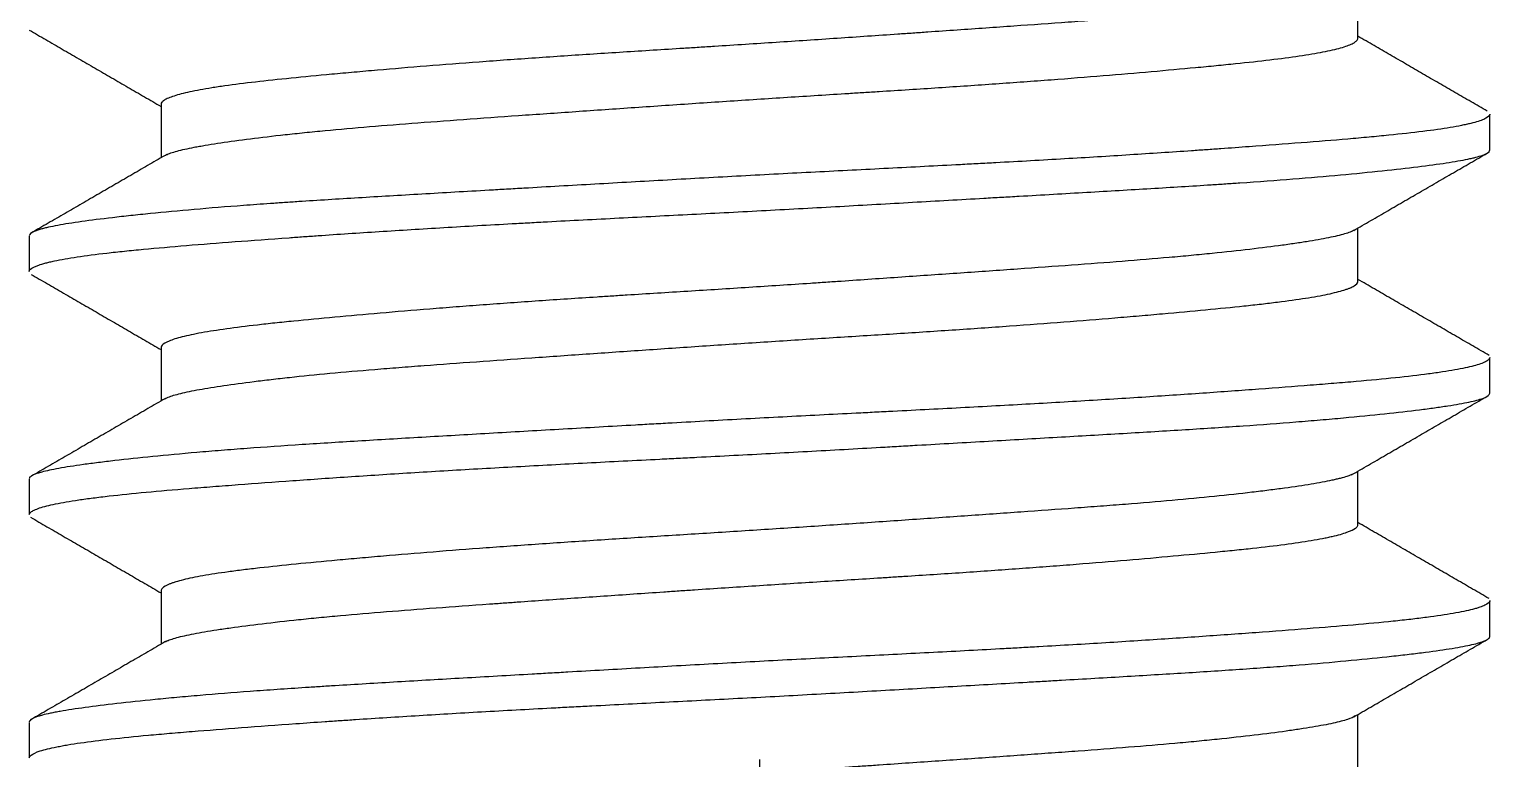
# Model space of a CAD drawing. Extents: x 0 to 1128, y 0 to 827.
# Drawn here: x 707.6 to 713.6, y 205.45 to 208.45 of the extents above; entities that cross this region are included whole.
import ezdxf

# ---------------------------------------------------------------- set-up
doc = ezdxf.new("R2010")
doc.units = 0
doc.header["$LTSCALE"] = 10
doc.header["$MEASUREMENT"] = 0
doc.linetypes.add('CENTER', pattern=[2, 1.25, -0.25, 0.25, -0.25])
doc.layers.add('1', color=7, linetype='CONTINUOUS')

msp = doc.modelspace()

# ---------------------------------------------------------------- linework, layer by layer
at = {"layer": '1', "color": 1, "linetype": 'CENTER', "lineweight": -3, "ltscale": 3}
msp.add_line((710.6018, 430.4493), (710.6018, 195.1403), dxfattribs=at)
at = {"layer": '1', "color": 7, "linetype": 'Continuous', "lineweight": -3}
for p, q in [((713.0603, 208.4152), (713.0603, 208.635)), ((708.1433, 208.1443), (708.1433, 207.9241)), ((713.6018, 207.9571), (713.6018, 208.1024)), ((713.0603, 207.4149), (713.0603, 207.6351)), ((707.6018, 207.6021), (707.6018, 207.4569)), ((708.1433, 207.1436), (708.1433, 206.9241)), ((713.6018, 206.9562), (713.6018, 207.1026)), ((707.6018, 206.6026), (707.6018, 206.4569)), ((713.0603, 206.4156), (713.0603, 206.6354)), ((708.1433, 206.1443), (708.1433, 205.924)), ((713.6018, 205.9571), (713.6018, 206.1021)), ((713.0603, 205.4149), (713.0603, 205.6351)), ((707.6018, 205.6024), (707.6018, 205.4564))]:
    msp.add_line(p, q, dxfattribs=at)
for points, knots in [([(713.0473, 208.6275), (713.0387, 208.6222), (713.0258, 208.6171), (712.9916, 208.6066), (712.9702, 208.6014), (712.9314, 208.5933), (712.9175, 208.5907), (712.8877, 208.5853), (712.8718, 208.5826), (712.8213, 208.5744), (712.7463, 208.5634), (712.6449, 208.5507), (712.5824, 208.5436), (712.557, 208.5407), (712.544, 208.5393), (712.5045, 208.535), (712.4774, 208.5322), (712.394, 208.5238), (712.3354, 208.5183), (712.2123, 208.5076), (712.1479, 208.5023), (712.0467, 208.4945), (712.0123, 208.4918), (711.9594, 208.4878), (711.9416, 208.4865), (711.9058, 208.4839), (711.8878, 208.4825), (711.7971, 208.4759), (711.6486, 208.4653), (711.4931, 208.4544), (711.374, 208.4461), (711.3138, 208.4419), (711.2525, 208.4376), (711.2115, 208.4348), (711.1909, 208.4334), (711.0875, 208.4262), (710.9215, 208.4148), (710.7542, 208.4035), (710.5862, 208.3925), (710.5019, 208.3871), (710.3961, 208.3804), (710.3749, 208.3791), (710.3326, 208.3764), (710.2694, 208.3725), (710.2068, 208.3685), (710.0824, 208.3607), (709.9188, 208.3503), (709.7598, 208.3397), (709.6422, 208.3315), (709.6033, 208.3288), (709.5261, 208.3233), (709.4882, 208.3205), (709.3762, 208.3121), (709.2319, 208.3009), (709.0973, 208.2896), (709, 208.2812), (708.9682, 208.2784), (708.9058, 208.2728), (708.8751, 208.27), (708.7861, 208.2618), (708.6746, 208.2512), (708.5281, 208.2355), (708.4443, 208.2249), (708.3869, 208.2168), (708.3688, 208.2141), (708.3347, 208.2087), (708.3188, 208.2059), (708.2739, 208.1977), (708.2224, 208.1865), (708.1829, 208.1737), (708.1676, 208.1666), (708.162, 208.1637), (708.1594, 208.1623), (708.1527, 208.158), (708.1493, 208.1552), (708.1447, 208.1495), (708.1435, 208.1468), (708.1433, 208.144)], [0, 0, 0, 0, 0.033894, 0.033894, 0.067787, 0.067787, 0.084734, 0.084734, 0.101681, 0.101681, 0.135575, 0.169469, 0.177942, 0.177942, 0.186416, 0.186416, 0.203362, 0.203362, 0.237256, 0.237256, 0.27115, 0.27115, 0.288097, 0.288097, 0.29657, 0.29657, 0.305044, 0.305044, 0.338937, 0.372831, 0.372831, 0.389778, 0.398251, 0.398251, 0.406725, 0.406725, 0.440618, 0.474512, 0.474512, 0.508406, 0.508406, 0.516879, 0.516879, 0.525353, 0.5423, 0.5423, 0.576193, 0.610087, 0.610087, 0.627034, 0.627034, 0.643981, 0.643981, 0.677875, 0.711768, 0.711768, 0.728715, 0.728715, 0.745662, 0.745662, 0.779556, 0.81345, 0.847343, 0.847343, 0.86429, 0.86429, 0.881237, 0.881237, 0.915131, 0.949024, 0.957498, 0.957498, 0.965971, 0.965971, 0.982918, 0.982918, 1, 1, 1, 1]), ([(708.1609, 207.9343), (708.162, 207.9348), (708.1631, 207.9354), (708.1751, 207.9412), (708.2054, 207.9515), (708.2582, 207.9633), (708.2942, 207.97), (708.3092, 207.9727), (708.3169, 207.9741), (708.3409, 207.9781), (708.3578, 207.9809), (708.4114, 207.9891), (708.4903, 208.0001), (708.5837, 208.0114), (708.6593, 208.0199), (708.6854, 208.0227), (708.7395, 208.0283), (708.7676, 208.0312), (708.8536, 208.0395), (708.9137, 208.0449), (709.0394, 208.0555), (709.1705, 208.066), (709.3124, 208.0764), (709.46, 208.0871), (709.5353, 208.0925), (709.6889, 208.1033), (709.8453, 208.1142), (710.0076, 208.1255), (710.1315, 208.134), (710.1733, 208.1369), (710.2569, 208.1426), (710.2986, 208.1455), (710.424, 208.1539), (710.5076, 208.1595), (710.675, 208.1704), (710.7587, 208.1757), (710.8844, 208.1836), (710.9263, 208.1862), (710.9892, 208.1902), (711.0102, 208.1915), (711.0518, 208.1941), (711.0726, 208.1954), (711.1759, 208.202), (711.3385, 208.2124), (711.4955, 208.223), (711.6112, 208.2312), (711.6685, 208.2353), (711.725, 208.2394), (711.7625, 208.2422), (711.7812, 208.2436), (711.8736, 208.2506), (712.0161, 208.2619), (712.1481, 208.2731), (712.2747, 208.2843), (712.3354, 208.2898), (712.4078, 208.2966), (712.4222, 208.2979), (712.4504, 208.3006), (712.492, 208.3046), (712.5316, 208.3086), (712.608, 208.3164), (712.7025, 208.3268), (712.7827, 208.3374), (712.8373, 208.3455), (712.8546, 208.3482), (712.8873, 208.3537), (712.9025, 208.3565), (712.9451, 208.3648), (712.9933, 208.3759), (713.025, 208.3872), (713.0425, 208.3958), (713.0472, 208.3986), (713.0546, 208.4043), (713.0572, 208.4071), (713.06, 208.4121), (713.0605, 208.4143), (713.0603, 208.4165)], [0, 0, 0, 0, 0.003525, 0.003525, 0.037418, 0.071312, 0.079786, 0.079786, 0.088259, 0.088259, 0.105206, 0.105206, 0.139099, 0.172993, 0.172993, 0.18994, 0.18994, 0.206887, 0.206887, 0.240781, 0.240781, 0.274674, 0.308568, 0.308568, 0.342462, 0.342462, 0.376355, 0.410249, 0.410249, 0.427196, 0.427196, 0.444143, 0.444143, 0.478036, 0.478036, 0.51193, 0.51193, 0.528877, 0.528877, 0.53735, 0.53735, 0.545824, 0.545824, 0.579717, 0.613611, 0.613611, 0.630558, 0.639031, 0.639031, 0.647505, 0.647505, 0.681398, 0.715292, 0.715292, 0.749186, 0.749186, 0.757659, 0.757659, 0.766133, 0.783079, 0.783079, 0.816973, 0.850867, 0.850867, 0.867814, 0.867814, 0.884761, 0.884761, 0.918654, 0.952548, 0.952548, 0.969495, 0.969495, 0.986442, 0.986442, 1, 1, 1, 1]), ([(713.6018, 208.1033), (713.6019, 208.1018), (713.6015, 208.1002), (713.5981, 208.0933), (713.5826, 208.0821), (713.5468, 208.0708), (713.5179, 208.0637), (713.5118, 208.0623), (713.4989, 208.0595), (713.4788, 208.0552), (713.4559, 208.0511), (713.4067, 208.0428), (713.3317, 208.0321), (713.2382, 208.0217), (713.1609, 208.0139), (713.134, 208.0113), (713.0777, 208.0061), (713.0486, 208.0035), (712.9584, 207.9958), (712.8945, 207.9907), (712.7593, 207.9803), (712.688, 207.9749), (712.5755, 207.9666), (712.5178, 207.9625), (712.458, 207.9582), (712.4176, 207.9554), (712.3972, 207.954), (712.2945, 207.9469), (712.1253, 207.9357), (711.8574, 207.9193), (711.6693, 207.9087), (711.5488, 207.9021), (711.5245, 207.9008), (711.4758, 207.8982), (711.4026, 207.8943), (711.329, 207.8905), (711.1812, 207.8828), (710.9827, 207.8727), (710.7813, 207.8624), (710.6291, 207.8545), (710.5783, 207.8518), (710.4761, 207.8463), (710.4252, 207.8435), (710.2735, 207.8351), (710.0731, 207.8238), (709.8767, 207.8126), (709.7309, 207.8042), (709.6583, 207.8), (709.5863, 207.7959), (709.5385, 207.7932), (709.5146, 207.7918), (709.3962, 207.785), (709.2121, 207.7743), (708.9514, 207.759), (708.788, 207.7488), (708.6891, 207.7423), (708.6695, 207.741), (708.6307, 207.7383), (708.5733, 207.7344), (708.5182, 207.7304), (708.4108, 207.7224), (708.2755, 207.7113), (708.1557, 207.7001), (708.0717, 207.6917), (708.0448, 207.6889), (707.9928, 207.6833), (707.968, 207.6805), (707.8974, 207.6722), (707.8128, 207.6615), (707.7473, 207.6511), (707.7052, 207.6434), (707.686, 207.6395), (707.6696, 207.6357), (707.6592, 207.6331), (707.6543, 207.6318), (707.6316, 207.6254), (707.6187, 207.6203), (707.6049, 207.6112), (707.6019, 207.6072), (707.6018, 207.6032)], [0, 0, 0, 0, 0.009021, 0.009021, 0.041237, 0.073454, 0.073454, 0.081508, 0.081508, 0.089562, 0.10567, 0.10567, 0.137887, 0.170103, 0.170103, 0.186212, 0.186212, 0.20232, 0.20232, 0.234536, 0.234536, 0.266753, 0.266753, 0.282861, 0.290915, 0.290915, 0.298969, 0.298969, 0.331186, 0.363402, 0.395619, 0.395619, 0.403673, 0.403673, 0.411727, 0.427835, 0.427835, 0.460052, 0.492268, 0.492268, 0.508376, 0.508376, 0.524485, 0.524485, 0.556701, 0.588918, 0.588918, 0.605026, 0.61308, 0.61308, 0.621134, 0.621134, 0.653351, 0.685567, 0.717784, 0.717784, 0.725838, 0.725838, 0.733892, 0.75, 0.75, 0.782217, 0.814433, 0.814433, 0.830541, 0.830541, 0.84665, 0.84665, 0.878866, 0.911083, 0.911083, 0.927191, 0.935245, 0.935245, 0.943299, 0.943299, 0.975516, 0.975516, 1, 1, 1, 1]), ([(707.6018, 207.4564), (707.6019, 207.4596), (707.6038, 207.4628), (707.6136, 207.4716), (707.6248, 207.4772), (707.6493, 207.4857), (707.6587, 207.4886), (707.6749, 207.4928), (707.6806, 207.4943), (707.6926, 207.4971), (707.7243, 207.5041), (707.7947, 207.5165), (707.876, 207.5272), (707.944, 207.535), (707.9679, 207.5377), (708.018, 207.5429), (708.0443, 207.5455), (708.1266, 207.5532), (708.2443, 207.5635), (708.3771, 207.5738), (708.5174, 207.5844), (708.5913, 207.5899), (708.6886, 207.5969), (708.7083, 207.5983), (708.7481, 207.6011), (708.7683, 207.6025), (708.8292, 207.6068), (708.8704, 207.6096), (708.9959, 207.618), (709.1681, 207.6291), (709.3501, 207.6399), (709.4902, 207.648), (709.5376, 207.6506), (709.6095, 207.6546), (709.6337, 207.6559), (709.6822, 207.6585), (709.8035, 207.6651), (710.0243, 207.6765), (710.2238, 207.6866), (710.3747, 207.6943), (710.4252, 207.6969), (710.5266, 207.7022), (710.5775, 207.7049), (710.7308, 207.7131), (710.832, 207.7187), (711.0327, 207.7299), (711.2316, 207.7412), (711.427, 207.7524), (711.548, 207.7593), (711.5721, 207.7607), (711.6203, 207.7634), (711.6443, 207.7648), (711.7157, 207.7689), (711.7627, 207.7716), (711.9018, 207.7797), (712.0821, 207.7901), (712.2526, 207.8003), (712.3766, 207.808), (712.4173, 207.8106), (712.4774, 207.8145), (712.4973, 207.8158), (712.5366, 207.8184), (712.556, 207.8197), (712.6517, 207.8262), (712.7244, 207.8316), (712.862, 207.8425), (712.9271, 207.848), (713.0495, 207.8592), (713.1068, 207.8649), (713.2136, 207.8761), (713.262, 207.8816), (713.3495, 207.8925), (713.4276, 207.9031), (713.4867, 207.9134), (713.5177, 207.9198), (713.5236, 207.9211), (713.5348, 207.9237), (713.54, 207.925), (713.5548, 207.9288), (713.5634, 207.9314), (713.5852, 207.939), (713.5947, 207.9441), (713.601, 207.9517), (713.6019, 207.9541), (713.6018, 207.9565)], [0, 0, 0, 0, 0.019072, 0.019072, 0.051288, 0.051288, 0.067396, 0.067396, 0.075451, 0.075451, 0.083505, 0.115721, 0.147938, 0.147938, 0.164046, 0.164046, 0.180154, 0.180154, 0.212371, 0.244587, 0.244587, 0.276804, 0.276804, 0.284858, 0.284858, 0.292912, 0.292912, 0.30902, 0.30902, 0.341237, 0.373453, 0.373453, 0.389561, 0.389561, 0.397616, 0.397616, 0.40567, 0.437886, 0.470103, 0.470103, 0.486211, 0.486211, 0.502319, 0.502319, 0.534536, 0.534536, 0.566752, 0.598969, 0.598969, 0.607023, 0.607023, 0.615077, 0.615077, 0.631185, 0.631185, 0.663402, 0.695618, 0.695618, 0.711726, 0.711726, 0.71978, 0.71978, 0.727835, 0.727835, 0.760051, 0.760051, 0.792268, 0.792268, 0.824484, 0.824484, 0.856701, 0.856701, 0.888917, 0.921133, 0.921133, 0.929188, 0.929188, 0.937242, 0.937242, 0.95335, 0.95335, 0.985566, 0.985566, 1, 1, 1, 1]), ([(713.0492, 207.6287), (713.0491, 207.6286), (713.0491, 207.6286), (713.047, 207.6272), (713.0446, 207.6259), (713.0395, 207.6232), (713.0309, 207.6193), (713.02, 207.6153), (712.9949, 207.6075), (712.9532, 207.5971), (712.8951, 207.5864), (712.8451, 207.5782), (712.8274, 207.5755), (712.7899, 207.5699), (712.7703, 207.5671), (712.7086, 207.5587), (712.6193, 207.5475), (712.5161, 207.5362), (712.4334, 207.5278), (712.405, 207.525), (712.3463, 207.5194), (712.3159, 207.5167), (712.2232, 207.5085), (712.0945, 207.498), (711.8867, 207.4823), (711.7383, 207.4717), (711.6231, 207.4635), (711.5843, 207.4608), (711.5063, 207.4553), (711.4669, 207.4526), (711.3481, 207.4443), (711.1873, 207.4331), (711.0012, 207.4203), (710.8959, 207.4131), (710.8537, 207.4103), (710.8325, 207.4088), (710.7691, 207.4046), (710.7269, 207.4017), (710.6005, 207.3934), (710.5164, 207.388), (710.349, 207.3774), (710.2655, 207.3722), (710.1408, 207.3644), (710.0992, 207.3618), (710.0371, 207.3578), (710.0164, 207.3565), (709.9752, 207.3538), (709.9547, 207.3525), (709.8529, 207.3459), (709.6935, 207.3353), (709.5408, 207.3244), (709.4288, 207.3161), (709.3734, 207.3119), (709.3191, 207.3076), (709.283, 207.3048), (709.2651, 207.3034), (709.1765, 207.2963), (709.0407, 207.2849), (708.9165, 207.2738), (708.7981, 207.2629), (708.7418, 207.2576), (708.6751, 207.2509), (708.662, 207.2496), (708.6361, 207.2469), (708.5981, 207.243), (708.5623, 207.239), (708.4935, 207.2311), (708.4095, 207.2206), (708.3406, 207.2098), (708.2947, 207.2015), (708.2803, 207.1987), (708.2537, 207.1931), (708.2415, 207.1903), (708.2081, 207.1818), (708.1722, 207.1705), (708.1532, 207.1591), (708.1454, 207.1507), (708.1439, 207.1479), (708.1434, 207.1448), (708.1434, 207.1445), (708.1433, 207.1442)], [0, 0, 0, 0, 0.000271, 0.000271, 0.008726, 0.008726, 0.017181, 0.034091, 0.034091, 0.067912, 0.101732, 0.101732, 0.118642, 0.118642, 0.135552, 0.135552, 0.169373, 0.203193, 0.203193, 0.220103, 0.220103, 0.237013, 0.237013, 0.270834, 0.304654, 0.338475, 0.338475, 0.355385, 0.355385, 0.372295, 0.372295, 0.406115, 0.439936, 0.448391, 0.448391, 0.456846, 0.456846, 0.473756, 0.473756, 0.507576, 0.507576, 0.541397, 0.541397, 0.558307, 0.558307, 0.566762, 0.566762, 0.575217, 0.575217, 0.609037, 0.642858, 0.642858, 0.659768, 0.668223, 0.668223, 0.676678, 0.676678, 0.710498, 0.744319, 0.744319, 0.778139, 0.778139, 0.786594, 0.786594, 0.795049, 0.81196, 0.81196, 0.84578, 0.8796, 0.8796, 0.89651, 0.89651, 0.913421, 0.913421, 0.947241, 0.981061, 0.981061, 0.997972, 0.997972, 1, 1, 1, 1]), ([(708.1553, 206.9311), (708.1598, 206.9339), (708.1655, 206.9368), (708.179, 206.9422), (708.1866, 206.9448), (708.2038, 206.95), (708.2136, 206.9527), (708.2459, 206.9606), (708.2971, 206.9712), (708.3974, 206.9874), (708.48, 206.9985), (708.5368, 207.0056), (708.5484, 207.007), (708.5719, 207.0099), (708.6079, 207.0141), (708.6457, 207.0184), (708.7237, 207.0268), (708.7788, 207.0324), (708.8954, 207.0433), (708.9722, 207.05), (709.054, 207.0566), (709.0871, 207.0593), (709.1039, 207.0606), (709.1546, 207.0646), (709.189, 207.0672), (709.2935, 207.0751), (709.437, 207.0855), (709.5885, 207.0962), (709.7051, 207.1044), (709.7445, 207.1072), (709.8243, 207.1127), (709.8648, 207.1156), (709.9863, 207.124), (710.1496, 207.1353), (710.3154, 207.1466), (710.4826, 207.1578), (710.5669, 207.1634), (710.7366, 207.1743), (710.8206, 207.1796), (710.9871, 207.19), (711.152, 207.2004), (711.3136, 207.2108), (711.4336, 207.2189), (711.4735, 207.2216), (711.5521, 207.227), (711.5908, 207.2297), (711.7054, 207.2379), (711.8538, 207.2489), (711.9936, 207.2602), (712.0952, 207.2687), (712.1285, 207.2715), (712.1777, 207.2758), (712.1939, 207.2772), (712.2259, 207.28), (712.2417, 207.2814), (712.3197, 207.2884), (712.3787, 207.2938), (712.4903, 207.3044), (712.5429, 207.3096), (712.6168, 207.3175), (712.6525, 207.3214), (712.6864, 207.3254), (712.7085, 207.328), (712.7194, 207.3293), (712.7724, 207.336), (712.849, 207.3467), (712.9399, 207.363), (712.9846, 207.3743), (713.0073, 207.3814), (713.0116, 207.3828), (713.0197, 207.3857), (713.0309, 207.39), (713.0397, 207.3943), (713.054, 207.4027), (713.0592, 207.4083), (713.0603, 207.4146), (713.0604, 207.4154), (713.0603, 207.4163)], [0, 0, 0, 0, 0.018319, 0.018319, 0.035156, 0.035156, 0.051993, 0.051993, 0.085668, 0.119342, 0.153017, 0.153017, 0.161436, 0.161436, 0.169854, 0.186692, 0.186692, 0.220366, 0.220366, 0.254041, 0.262459, 0.262459, 0.270878, 0.270878, 0.287715, 0.287715, 0.32139, 0.355064, 0.355064, 0.371902, 0.371902, 0.388739, 0.388739, 0.422413, 0.456088, 0.456088, 0.489763, 0.489763, 0.523437, 0.523437, 0.557112, 0.590786, 0.590786, 0.607624, 0.607624, 0.624461, 0.624461, 0.658135, 0.69181, 0.69181, 0.708647, 0.708647, 0.717066, 0.717066, 0.725485, 0.725485, 0.759159, 0.759159, 0.792834, 0.792834, 0.809671, 0.81809, 0.81809, 0.826508, 0.826508, 0.860183, 0.893857, 0.927532, 0.927532, 0.935951, 0.935951, 0.944369, 0.961207, 0.961207, 0.994881, 0.994881, 1, 1, 1, 1]), ([(713.6018, 207.1031), (713.6018, 207.102), (713.6016, 207.1009), (713.6002, 207.097), (713.5979, 207.0943), (713.5906, 207.0887), (713.5857, 207.0858), (713.5673, 207.0774), (713.5327, 207.0661), (713.4783, 207.055), (713.4299, 207.0467), (713.4126, 207.0439), (713.3845, 207.0398), (713.3749, 207.0385), (713.3551, 207.0358), (713.304, 207.029), (713.1998, 207.0173), (713.0898, 207.0071), (713.0008, 206.9994), (712.9547, 206.9956), (712.9061, 206.9917), (712.8731, 206.9891), (712.8563, 206.9878), (712.7713, 206.9812), (712.7, 206.9758), (712.551, 206.9648), (712.3956, 206.9537), (712.2274, 206.9425), (712.0962, 206.9341), (712.0516, 206.9313), (711.9617, 206.9257), (711.9163, 206.923), (711.7788, 206.9149), (711.5919, 206.9043), (711.3982, 206.8941), (711.2502, 206.8864), (711.2005, 206.8838), (711.1252, 206.88), (711.1, 206.8787), (711.0497, 206.8761), (710.9239, 206.8697), (710.798, 206.8633), (710.5965, 206.8528), (710.4957, 206.8473), (710.3445, 206.839), (710.2689, 206.8348), (710.1932, 206.8305), (710.1428, 206.8277), (710.1175, 206.8263), (709.9918, 206.8191), (709.893, 206.8135), (709.6986, 206.8024), (709.5074, 206.7914), (709.3229, 206.7807), (709.187, 206.7728), (709.142, 206.7702), (709.0539, 206.765), (709.0107, 206.7624), (708.8834, 206.7547), (708.72, 206.7445), (708.5691, 206.7342), (708.4608, 206.7261), (708.4254, 206.7234), (708.3737, 206.7192), (708.3567, 206.7178), (708.3232, 206.7151), (708.2409, 206.7081), (708.1051, 206.6954), (708.0014, 206.6843), (707.9302, 206.6761), (707.8962, 206.672), (707.8646, 206.6679), (707.8442, 206.6652), (707.8342, 206.6639), (707.786, 206.6572), (707.7525, 206.6519), (707.6955, 206.6416), (707.6484, 206.6315), (707.621, 206.6214), (707.6082, 206.6136), (707.6052, 206.6109), (707.6025, 206.6068), (707.602, 206.6053), (707.6019, 206.6038)], [0, 0, 0, 0, 0.006457, 0.006457, 0.022598, 0.022598, 0.03874, 0.03874, 0.071023, 0.103306, 0.103306, 0.119448, 0.119448, 0.127518, 0.127518, 0.135589, 0.167872, 0.200155, 0.200155, 0.216297, 0.224368, 0.224368, 0.232438, 0.232438, 0.264721, 0.264721, 0.297005, 0.329288, 0.329288, 0.345429, 0.345429, 0.361571, 0.361571, 0.393854, 0.426137, 0.426137, 0.442278, 0.442278, 0.450349, 0.450349, 0.45842, 0.490703, 0.490703, 0.522986, 0.522986, 0.539128, 0.547198, 0.547198, 0.555269, 0.555269, 0.587552, 0.587552, 0.619835, 0.652118, 0.652118, 0.66826, 0.66826, 0.684402, 0.684402, 0.716685, 0.748968, 0.748968, 0.765109, 0.765109, 0.77318, 0.77318, 0.781251, 0.813534, 0.845817, 0.845817, 0.861959, 0.870029, 0.870029, 0.8781, 0.8781, 0.910383, 0.910383, 0.942666, 0.974949, 0.974949, 0.991091, 0.991091, 1, 1, 1, 1]), ([(707.6019, 206.457), (707.6022, 206.4603), (707.6044, 206.4637), (707.612, 206.4699), (707.6167, 206.4727), (707.6287, 206.4784), (707.6359, 206.4812), (707.6614, 206.4897), (707.7053, 206.5009), (707.7688, 206.5119), (707.8239, 206.5201), (707.8435, 206.5228), (707.8748, 206.5268), (707.8856, 206.5282), (707.9076, 206.5308), (707.964, 206.5374), (708.0777, 206.549), (708.1954, 206.5592), (708.2901, 206.5669), (708.339, 206.5708), (708.3904, 206.5748), (708.4251, 206.5774), (708.4428, 206.5788), (708.5322, 206.5855), (708.6068, 206.591), (708.762, 206.6022), (708.9233, 206.6134), (709.0966, 206.6245), (709.2312, 206.6328), (709.277, 206.6356), (709.3691, 206.641), (709.4155, 206.6437), (709.5559, 206.6517), (709.7461, 206.6621), (709.9423, 206.6723), (710.0917, 206.6799), (710.1419, 206.6825), (710.2178, 206.6863), (710.2431, 206.6876), (710.2938, 206.6902), (710.4204, 206.6967), (710.5466, 206.7032), (710.7482, 206.714), (710.8487, 206.7196), (710.9993, 206.728), (711.0745, 206.7323), (711.1495, 206.7365), (711.1996, 206.7394), (711.2246, 206.7408), (711.3492, 206.7479), (711.4469, 206.7535), (711.6385, 206.7645), (711.8265, 206.7753), (712.0069, 206.7858), (712.1394, 206.7936), (712.1831, 206.7962), (712.2687, 206.8014), (712.3107, 206.8039), (712.434, 206.8116), (712.5128, 206.8167), (712.6639, 206.8271), (712.7361, 206.8324), (712.8393, 206.8407), (712.8728, 206.8435), (712.9218, 206.8477), (712.938, 206.8491), (712.9696, 206.8519), (713.0473, 206.859), (713.1744, 206.8716), (713.2698, 206.8825), (713.3347, 206.8907), (713.3654, 206.8947), (713.3937, 206.8987), (713.4119, 206.9014), (713.4208, 206.9027), (713.4634, 206.9093), (713.4924, 206.9145), (713.5402, 206.9247), (713.5781, 206.9347), (713.5959, 206.945), (713.6011, 206.9522), (713.6018, 206.9542), (713.6018, 206.9562)], [0, 0, 0, 0, 0.019628, 0.019628, 0.035769, 0.035769, 0.051911, 0.051911, 0.084194, 0.116477, 0.116477, 0.132618, 0.132618, 0.140689, 0.140689, 0.14876, 0.181043, 0.213326, 0.213326, 0.229468, 0.237538, 0.237538, 0.245609, 0.245609, 0.277892, 0.277892, 0.310175, 0.342458, 0.342458, 0.3586, 0.3586, 0.374741, 0.374741, 0.407024, 0.439308, 0.439308, 0.455449, 0.455449, 0.46352, 0.46352, 0.471591, 0.503874, 0.503874, 0.536157, 0.536157, 0.552298, 0.560369, 0.560369, 0.56844, 0.56844, 0.600723, 0.600723, 0.633006, 0.665289, 0.665289, 0.681431, 0.681431, 0.697572, 0.697572, 0.729855, 0.729855, 0.762138, 0.762138, 0.77828, 0.77828, 0.786351, 0.786351, 0.794421, 0.826704, 0.858987, 0.858987, 0.875129, 0.8832, 0.8832, 0.891271, 0.891271, 0.923554, 0.923554, 0.955837, 0.98812, 0.98812, 1, 1, 1, 1]), ([(713.0404, 206.6237), (713.0336, 206.6204), (713.0252, 206.6171), (713.0069, 206.6112), (712.9977, 206.6086), (712.9823, 206.6046), (712.9769, 206.6033), (712.9656, 206.6006), (712.9597, 206.5993), (712.9288, 206.5927), (712.8715, 206.582), (712.7985, 206.571), (712.7378, 206.5627), (712.706, 206.5585), (712.672, 206.5542), (712.6488, 206.5514), (712.6369, 206.5499), (712.5765, 206.5428), (712.525, 206.5371), (712.4158, 206.5259), (712.3581, 206.5204), (712.2364, 206.5096), (712.1724, 206.5043), (712.0885, 206.4977), (712.0714, 206.4964), (712.0371, 206.4937), (711.9853, 206.4898), (711.9323, 206.4858), (711.8249, 206.4779), (711.6778, 206.4673), (711.5229, 206.4565), (711.4037, 206.4481), (711.3635, 206.4453), (711.2822, 206.4397), (711.2413, 206.4369), (711.1185, 206.4283), (710.9535, 206.417), (710.7863, 206.4057), (710.66, 206.3973), (710.6177, 206.3946), (710.5329, 206.3891), (710.4903, 206.3864), (710.3633, 206.3783), (710.1959, 206.3679), (710.0319, 206.3575), (709.8697, 206.347), (709.7895, 206.3417), (709.6705, 206.3335), (709.6314, 206.3308), (709.5543, 206.3253), (709.5163, 206.3225), (709.4041, 206.3143), (709.2589, 206.3031), (709.1055, 206.2903), (709.0239, 206.2833), (708.9915, 206.2804), (708.9755, 206.279), (708.9281, 206.2748), (708.8974, 206.272), (708.8078, 206.2638), (708.6949, 206.2532), (708.5953, 206.2427), (708.5256, 206.2348), (708.5032, 206.2322), (708.471, 206.2282), (708.4604, 206.2269), (708.4399, 206.2242), (708.4299, 206.2228), (708.3811, 206.2161), (708.3113, 206.2053), (708.2577, 206.1942), (708.2236, 206.1858), (708.208, 206.1816), (708.1948, 206.1773), (708.1865, 206.1744), (708.1826, 206.173), (708.1646, 206.1658), (708.1546, 206.1601), (708.1454, 206.151), (708.1436, 206.1476), (708.1433, 206.1443)], [0, 0, 0, 0, 0.021609, 0.021609, 0.038704, 0.038704, 0.047251, 0.047251, 0.055799, 0.055799, 0.089989, 0.12418, 0.12418, 0.141275, 0.149823, 0.149823, 0.15837, 0.15837, 0.192561, 0.192561, 0.226751, 0.226751, 0.260941, 0.260941, 0.269489, 0.269489, 0.278037, 0.295132, 0.295132, 0.329322, 0.363513, 0.363513, 0.380608, 0.380608, 0.397703, 0.397703, 0.431893, 0.466084, 0.466084, 0.483179, 0.483179, 0.500274, 0.500274, 0.534465, 0.568655, 0.568655, 0.602845, 0.602845, 0.619941, 0.619941, 0.637036, 0.637036, 0.671226, 0.705417, 0.713964, 0.713964, 0.722512, 0.722512, 0.739607, 0.739607, 0.773797, 0.807988, 0.807988, 0.825083, 0.825083, 0.833631, 0.833631, 0.842178, 0.842178, 0.876369, 0.910559, 0.910559, 0.927654, 0.936202, 0.936202, 0.944749, 0.944749, 0.97894, 0.97894, 1, 1, 1, 1]), ([(708.1623, 205.935), (708.1627, 205.9352), (708.1631, 205.9354), (708.1689, 205.9382), (708.1753, 205.9408), (708.1978, 205.9486), (708.2361, 205.959), (708.2909, 205.9696), (708.3383, 205.9777), (708.3551, 205.9804), (708.391, 205.986), (708.4098, 205.9887), (708.469, 205.9971), (708.555, 206.0082), (708.6551, 206.0195), (708.7355, 206.0279), (708.7632, 206.0307), (708.8203, 206.0363), (708.8499, 206.0391), (708.9405, 206.0473), (709.0665, 206.0579), (709.2705, 206.0734), (709.4166, 206.084), (709.5112, 206.0907), (709.5302, 206.0921), (709.5685, 206.0948), (709.6261, 206.0989), (709.6845, 206.103), (709.802, 206.1112), (709.9612, 206.1223), (710.1458, 206.135), (710.2503, 206.1422), (710.2923, 206.145), (710.3134, 206.1465), (710.3765, 206.1507), (710.4186, 206.1536), (710.5446, 206.1619), (710.6284, 206.1674), (710.7956, 206.178), (710.879, 206.1833), (711.0038, 206.1911), (711.0453, 206.1937), (711.1076, 206.1976), (711.1283, 206.199), (711.1697, 206.2016), (711.1902, 206.2029), (711.2925, 206.2095), (711.4529, 206.22), (711.6069, 206.2308), (711.7199, 206.239), (711.7571, 206.2418), (711.8308, 206.2474), (711.8673, 206.2502), (711.9753, 206.2587), (712.1133, 206.27), (712.2401, 206.2812), (712.3611, 206.2922), (712.4188, 206.2975), (712.501, 206.3055), (712.5278, 206.3082), (712.5792, 206.3135), (712.604, 206.3161), (712.6754, 206.3239), (712.7631, 206.3344), (712.8359, 206.3451), (712.8848, 206.3533), (712.9002, 206.356), (712.9217, 206.3602), (712.9287, 206.3616), (712.942, 206.3644), (712.9484, 206.3658), (712.979, 206.3728), (713.0193, 206.3841), (713.0429, 206.3954), (713.0542, 206.4038), (713.0582, 206.4081), (713.0599, 206.4122), (713.0603, 206.4145), (713.0604, 206.4153), (713.0603, 206.4162)], [0, 0, 0, 0, 0.001223, 0.001223, 0.018207, 0.018207, 0.052174, 0.086141, 0.086141, 0.103125, 0.103125, 0.120109, 0.120109, 0.154076, 0.188044, 0.188044, 0.205027, 0.205027, 0.222011, 0.222011, 0.255978, 0.289946, 0.323913, 0.323913, 0.332405, 0.332405, 0.340897, 0.357881, 0.357881, 0.391848, 0.425815, 0.434307, 0.434307, 0.442799, 0.442799, 0.459783, 0.459783, 0.49375, 0.49375, 0.527718, 0.527718, 0.544701, 0.544701, 0.553193, 0.553193, 0.561685, 0.561685, 0.595652, 0.62962, 0.62962, 0.646604, 0.646604, 0.663587, 0.663587, 0.697555, 0.731522, 0.731522, 0.76549, 0.76549, 0.782473, 0.782473, 0.799457, 0.799457, 0.833424, 0.867392, 0.867392, 0.884375, 0.884375, 0.892867, 0.892867, 0.901359, 0.901359, 0.935327, 0.969294, 0.969294, 0.986278, 0.994769, 0.994769, 1, 1, 1, 1]), ([(713.6018, 206.1037), (713.6019, 206.1027), (713.6018, 206.1018), (713.6001, 206.0954), (713.5936, 206.0898), (713.5762, 206.0813), (713.5691, 206.0785), (713.5565, 206.0742), (713.5519, 206.0728), (713.5422, 206.0699), (713.5164, 206.0629), (713.4563, 206.0503), (713.3837, 206.0395), (713.3221, 206.0315), (713.2895, 206.0275), (713.2542, 206.0236), (713.23, 206.0209), (713.2176, 206.0196), (713.1541, 206.0131), (713.0443, 206.0028), (712.9188, 205.9926), (712.7854, 205.9822), (712.7148, 205.9769), (712.6029, 205.9686), (712.5644, 205.9658), (712.4863, 205.9602), (712.4465, 205.9574), (712.3252, 205.949), (712.1581, 205.9378), (711.9804, 205.9268), (711.8431, 205.9187), (711.7967, 205.916), (711.726, 205.912), (711.7023, 205.9106), (711.6547, 205.908), (711.5353, 205.9013), (711.3174, 205.8898), (711.1194, 205.8797), (710.9693, 205.872), (710.919, 205.8695), (710.8179, 205.8643), (710.767, 205.8617), (710.6139, 205.8537), (710.5125, 205.8483), (710.311, 205.8372), (710.1108, 205.8259), (709.9132, 205.8146), (709.7905, 205.8076), (709.766, 205.8062), (709.7171, 205.8034), (709.6927, 205.802), (709.6201, 205.7978), (709.5722, 205.7951), (709.4305, 205.787), (709.2461, 205.7763), (709.0708, 205.766), (708.9427, 205.7583), (708.9006, 205.7557), (708.8384, 205.7519), (708.8177, 205.7506), (708.777, 205.748), (708.6763, 205.7415), (708.5814, 205.735), (708.4369, 205.7244), (708.3684, 205.7189), (708.271, 205.7106), (708.2395, 205.7078), (708.1783, 205.7022), (708.1486, 205.6993), (708.0625, 205.6908), (708.0099, 205.6852), (707.914, 205.6743), (707.8273, 205.6635), (707.7591, 205.653), (707.7223, 205.6465), (707.7153, 205.6452), (707.7018, 205.6426), (707.6954, 205.6413), (707.677, 205.6375), (707.6661, 205.6349), (707.6373, 205.6273), (707.6231, 205.6222), (707.6063, 205.6127), (707.6022, 205.6082), (707.6018, 205.6036)], [0, 0, 0, 0, 0.005929, 0.005929, 0.038145, 0.038145, 0.054253, 0.054253, 0.062307, 0.062307, 0.070362, 0.102578, 0.134795, 0.134795, 0.150903, 0.158957, 0.158957, 0.167011, 0.167011, 0.199228, 0.231444, 0.231444, 0.263661, 0.263661, 0.279769, 0.279769, 0.295877, 0.295877, 0.328094, 0.36031, 0.36031, 0.376418, 0.376418, 0.384473, 0.384473, 0.392527, 0.424743, 0.45696, 0.45696, 0.473068, 0.473068, 0.489176, 0.489176, 0.521393, 0.521393, 0.553609, 0.585826, 0.585826, 0.59388, 0.59388, 0.601934, 0.601934, 0.618042, 0.618042, 0.650259, 0.682475, 0.682475, 0.698584, 0.698584, 0.706638, 0.706638, 0.714692, 0.746908, 0.746908, 0.779125, 0.779125, 0.795233, 0.795233, 0.811342, 0.811342, 0.843558, 0.843558, 0.875775, 0.907991, 0.907991, 0.916045, 0.916045, 0.924099, 0.924099, 0.940208, 0.940208, 0.972424, 0.972424, 1, 1, 1, 1]), ([(707.6018, 205.4568), (707.6021, 205.4605), (707.6048, 205.4643), (707.6174, 205.4737), (707.6423, 205.485), (707.6874, 205.4963), (707.7221, 205.5033), (707.7293, 205.5047), (707.7445, 205.5075), (707.7681, 205.5116), (707.7943, 205.5157), (707.8502, 205.5239), (707.9339, 205.5344), (708.0357, 205.5447), (708.119, 205.5525), (708.148, 205.555), (708.2082, 205.5602), (708.2393, 205.5628), (708.3351, 205.5705), (708.4026, 205.5757), (708.5447, 205.5864), (708.6192, 205.5919), (708.7364, 205.6003), (708.7963, 205.6045), (708.8583, 205.6088), (708.9001, 205.6116), (708.9212, 205.613), (709.0273, 205.6201), (709.2016, 205.6312), (709.4758, 205.6473), (709.6672, 205.6578), (709.7895, 205.6643), (709.8141, 205.6656), (709.8635, 205.6681), (709.9377, 205.672), (710.0121, 205.6758), (710.1614, 205.6835), (710.2613, 205.6885), (710.4623, 205.6988), (710.5632, 205.7041), (710.7153, 205.7123), (710.7662, 205.715), (710.8681, 205.7207), (710.9188, 205.7235), (711.0698, 205.732), (711.2688, 205.7433), (711.4629, 205.7544), (711.6066, 205.7627), (711.678, 205.7668), (711.7487, 205.7708), (711.7957, 205.7735), (711.8191, 205.7749), (711.9351, 205.7816), (712.1151, 205.7921), (712.3683, 205.8073), (712.5259, 205.8176), (712.6209, 205.8242), (712.6397, 205.8255), (712.6769, 205.8282), (712.7319, 205.8322), (712.7845, 205.8363), (712.8867, 205.8445), (713.0149, 205.8557), (713.1269, 205.8669), (713.2048, 205.8753), (713.2297, 205.878), (713.2775, 205.8836), (713.3002, 205.8863), (713.3644, 205.8945), (713.4403, 205.9051), (713.4968, 205.9153), (713.532, 205.923), (713.5477, 205.9268), (713.5606, 205.9306), (713.5686, 205.9332), (713.5723, 205.9345), (713.5891, 205.9409), (713.5973, 205.9461), (713.6015, 205.9532), (713.602, 205.9551), (713.6018, 205.9569)], [0, 0, 0, 0, 0.022164, 0.022164, 0.05438, 0.086597, 0.086597, 0.094651, 0.094651, 0.102705, 0.118813, 0.118813, 0.15103, 0.183246, 0.183246, 0.199355, 0.199355, 0.215463, 0.215463, 0.247679, 0.247679, 0.279896, 0.279896, 0.296004, 0.304058, 0.304058, 0.312112, 0.312112, 0.344329, 0.376545, 0.408762, 0.408762, 0.416816, 0.416816, 0.42487, 0.440978, 0.440978, 0.473195, 0.473195, 0.505411, 0.505411, 0.521519, 0.521519, 0.537627, 0.537627, 0.569844, 0.60206, 0.60206, 0.618169, 0.626223, 0.626223, 0.634277, 0.634277, 0.666493, 0.69871, 0.730926, 0.730926, 0.73898, 0.73898, 0.747035, 0.763143, 0.763143, 0.795359, 0.827576, 0.827576, 0.843684, 0.843684, 0.859792, 0.859792, 0.892009, 0.924225, 0.924225, 0.940333, 0.948388, 0.948388, 0.956442, 0.956442, 0.988658, 0.988658, 1, 1, 1, 1]), ([(713.0494, 205.6288), (713.0423, 205.624), (713.0199, 205.6142), (712.9824, 205.6043), (712.9345, 205.5938), (712.9063, 205.5884), (712.8575, 205.5802), (712.8403, 205.5775), (712.804, 205.5719), (712.7849, 205.5692), (712.725, 205.5608), (712.6377, 205.5496), (712.5233, 205.5369), (712.4538, 205.5298), (712.4256, 205.527), (712.4113, 205.5256), (712.3678, 205.5214), (712.3381, 205.5187), (712.247, 205.5105), (712.1201, 205.5), (711.9826, 205.4895), (711.8755, 205.4816), (711.8391, 205.479), (711.7834, 205.475), (711.7647, 205.4736), (711.7271, 205.4709), (711.7082, 205.4696), (711.6134, 205.4628), (711.4588, 205.452), (711.2986, 205.4408), (711.1763, 205.4324), (711.1147, 205.4281), (711.0523, 205.4238), (711.0104, 205.4209), (710.9894, 205.4195), (710.8844, 205.4123), (710.8005, 205.4066), (710.6326, 205.3955), (710.5486, 205.3901), (710.3808, 205.3794), (710.297, 205.3742), (710.1922, 205.3676), (710.1712, 205.3663), (710.1294, 205.3637), (710.067, 205.3597), (710.0054, 205.3558), (709.8834, 205.3479), (709.7236, 205.3373), (709.5697, 205.3265), (709.4565, 205.3181), (709.419, 205.3153), (709.3452, 205.3097), (709.309, 205.3069), (709.2024, 205.2984), (709.0658, 205.2871), (708.94, 205.2759), (708.8498, 205.2676), (708.8204, 205.2649), (708.763, 205.2595), (708.7349, 205.2568), (708.6539, 205.2489), (708.5533, 205.2384), (708.4244, 205.2227), (708.3531, 205.2118), (708.3055, 205.2035), (708.2906, 205.2008), (708.2632, 205.1952), (708.2505, 205.1924), (708.2157, 205.184), (708.1777, 205.1727), (708.1538, 205.1599), (708.1473, 205.1528), (708.1452, 205.15), (708.1444, 205.1486), (708.1436, 205.1462), (708.1434, 205.1453), (708.1434, 205.1443)], [0, 0, 0, 0, 0.030303, 0.064124, 0.064124, 0.097944, 0.097944, 0.114854, 0.114854, 0.131765, 0.131765, 0.165585, 0.199405, 0.20786, 0.20786, 0.216315, 0.216315, 0.233226, 0.233226, 0.267046, 0.300866, 0.300866, 0.317777, 0.317777, 0.326232, 0.326232, 0.334687, 0.334687, 0.368507, 0.402327, 0.402327, 0.419238, 0.427693, 0.427693, 0.436148, 0.436148, 0.469968, 0.469968, 0.503789, 0.503789, 0.537609, 0.537609, 0.546064, 0.546064, 0.554519, 0.571429, 0.571429, 0.60525, 0.63907, 0.63907, 0.65598, 0.65598, 0.67289, 0.67289, 0.706711, 0.740531, 0.740531, 0.757441, 0.757441, 0.774351, 0.774351, 0.808172, 0.841992, 0.875813, 0.875813, 0.892723, 0.892723, 0.909633, 0.909633, 0.943453, 0.977274, 0.985729, 0.985729, 0.994184, 0.994184, 1, 1, 1, 1])]:
    msp.add_open_spline(points, degree=3, knots=knots, dxfattribs=at)
for points in [[(707.6023, 208.4491), (707.8728, 208.2922), (708.1433, 208.1351)], [(713.5913, 208.1157), (713.3257, 208.2696), (713.0603, 208.4238)], [(708.1665, 207.9375), (707.8886, 207.776), (707.6103, 207.6147)], [(713.0435, 207.6253), (713.3217, 207.7869), (713.6001, 207.9482)], [(707.6098, 207.4447), (707.8767, 207.29), (708.1433, 207.1351)], [(713.5997, 207.1112), (713.33, 207.2676), (713.0603, 207.4241)], [(708.1593, 206.9333), (707.8807, 206.7716), (707.6022, 206.61)], [(713.0343, 206.6203), (713.3126, 206.782), (713.5912, 206.9434)], [(707.6078, 206.4458), (707.8756, 206.2906), (708.1433, 206.1351)], [(713.5988, 206.1117), (713.3296, 206.2678), (713.0603, 206.4242)], [(708.1679, 205.9382), (707.8894, 205.7764), (707.6107, 205.6149)], [(713.0432, 205.6251), (713.3219, 205.787), (713.6005, 205.9485)]]:
    msp.add_open_spline(points, degree=2, dxfattribs=at)

doc.saveas('drawing.dxf')
